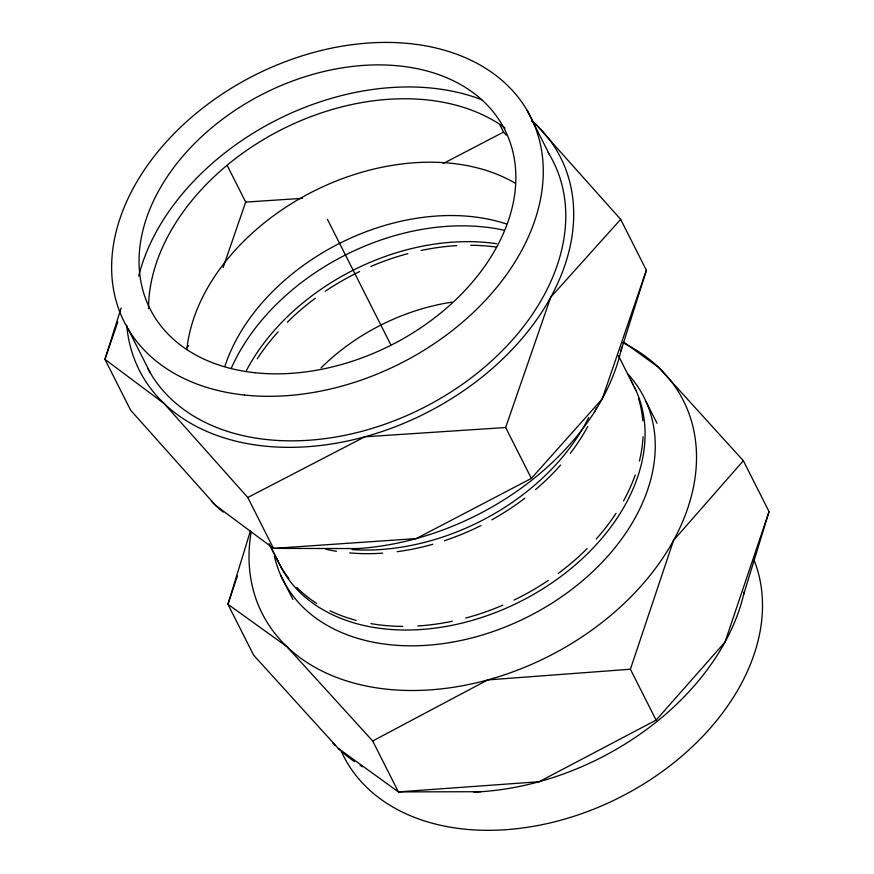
<?xml version="1.0" encoding="UTF-8"?>
<svg xmlns="http://www.w3.org/2000/svg" width="874" height="874" viewBox="0 0 874 874"><rect width="100%" height="100%" fill="white"/><g stroke="black" fill="none" stroke-linecap="round" stroke-linejoin="round"><path stroke-width="1.31" d="M250.499 530.638L227.928 604.273L253.635 655.172L338.304 748.45A235.98 167.447 -26.8 0 0 354.494 761.647M743.708 594.298L769.054 511.629L743.348 460.729L658.668 367.451L623.938 342.28M121.136 307.976L104.946 359.334L130.652 410.223L215.485 505.292L273.486 548.391L357.99 548.577M620.879 351.151L646.389 270.263L620.671 219.374L535.849 124.305A235.969 167.437 -26.8 0 0 532.08 120.831M237.422 576.021L227.928 604.273L286.891 646.651L372.685 740.988L398.391 791.888L480.809 791.724M338.304 748.45L398.391 791.888L539.105 781.727L656.101 720.121L630.394 669.222L673.57 540.34L743.348 460.729M769.054 511.629L724.994 642.128L656.101 720.121M117.772 322.003L104.946 359.334L164.061 403.504L247.779 497.503L273.486 548.391L416.275 538.581L531.359 478.417L602.175 398.981L646.389 270.263M223.132 267.477L245.692 202.08L227.327 165.721M531.359 478.417L505.642 427.517L550.751 297.182L620.671 219.374M186.053 348.584L188.773 345.547M372.685 740.988L487.681 679.939L630.394 669.222M443.096 163.58L503.555 132.094L506.254 135.131M247.779 497.503L364.862 436.792L505.642 427.517M245.692 202.08L302.546 198.332M531.468 121.049L535.849 124.305M527.022 110.179L549.517 154.72M646.05 401.592L656.964 423.202M618.289 355.434L636.043 390.569M499.873 124.829L503.555 132.094M327.455 219.363L390.744 344.651M270.011 545.31L277.976 561.064A198.343 140.736 -26.8 0 0 517.091 603.126A198.343 140.736 -26.8 0 0 634.371 387.029M269.039 543.628L278.227 561.807M280.816 575.496L292.943 599.509M127.899 328.548L150.394 373.078M321.031 367.888A174.855 124.075 -26.8 0 1 452.066 302.142M638.533 398.435A198.343 140.736 -26.8 0 1 642.827 420.689M643.067 436.727A198.343 140.736 -26.8 0 1 639.407 461.057M635.256 474.943A198.343 140.736 -26.8 0 1 623.523 500.922M616.061 513.289A198.343 140.736 -26.8 0 1 596.243 538.996M587.099 548.654A198.343 140.736 -26.8 0 1 558.257 573.42M548.304 580.434A198.343 140.736 -26.8 0 1 514.032 600.077M502.845 605.169A198.343 140.736 -26.8 0 1 465.656 618.06M452.339 621.228A198.343 140.736 -26.8 0 1 417.772 625.97M402.739 626.385A198.343 140.736 -26.8 0 1 370.991 623.632M356.199 620.398A198.343 140.736 -26.8 0 1 329.979 610.773M316.65 603.377A198.343 140.736 -26.8 0 1 296.865 587.503M288.868 578.468A198.343 140.736 -26.8 0 1 276.523 558.278M630.908 380.256A198.343 140.736 -26.8 0 1 633.268 384.91M588.683 417.499A198.343 140.736 -26.8 0 1 352.08 549.604M246.424 370.478A198.343 140.736 -26.8 0 1 496.661 243.737M231.228 368.336A202.309 143.555 -26.8 0 1 503.97 230.201M186.85 349.567A202.309 143.555 -26.8 0 1 313.045 191.493A202.309 143.555 -26.8 0 1 515.289 183.223M548.162 152.48A227.601 161.493 -26.8 0 1 430.369 404.094A227.601 161.493 -26.8 0 1 147.75 368.358M138.693 276.086A227.601 161.493 -26.8 0 1 481.716 99.723M621.785 347.087A235.969 167.437 -26.8 0 1 355.226 548.73M223.241 512.12A235.969 167.437 -26.8 0 1 211.672 501.468M148.536 308.566A212.426 150.732 -26.8 0 1 281.756 129.483A212.426 150.732 -26.8 0 1 505.117 128.052M536.407 124.84A235.969 167.437 -26.8 0 1 421.672 415.226A235.969 167.437 -26.8 0 1 126.719 325.27M224.924 366.239A193.132 137.043 -26.8 0 1 506.144 223.864M744.32 591.589A235.98 167.447 -26.8 0 1 473.883 792.095M362.404 766.782A235.98 167.447 -26.8 0 1 360.099 765.362M335.419 745.598A235.98 167.447 -26.8 0 1 332.623 742.66M658.668 367.451A235.98 167.447 -26.8 0 1 523.209 667.889A235.98 167.447 -26.8 0 1 251.078 532.452M622.616 342.597A235.98 167.447 -26.8 0 1 658.111 366.916M753.912 559.731A227.601 161.493 -26.8 0 1 610.467 801.917A227.601 161.493 -26.8 0 1 341.625 752.022M596.56 407.535A198.343 140.736 -26.8 0 1 594.473 412.594M587.798 426.37A198.343 140.736 -26.8 0 1 570.252 453.344M560.605 465.044A198.343 140.736 -26.8 0 1 535.511 489.626M524.804 498.246A198.343 140.736 -26.8 0 1 491.778 519.855M480.908 525.591A198.343 140.736 -26.8 0 1 444.462 540.7M432.87 544.262A198.343 140.736 -26.8 0 1 397.146 551.68M382.681 553.144A198.343 140.736 -26.8 0 1 349.687 552.914M336.424 551.276A198.343 140.736 -26.8 0 1 325.849 549.254M257.24 358.832A198.343 140.736 -26.8 0 1 278.107 331.836M287.317 322.211A198.343 140.736 -26.8 0 1 315.361 298.231M325.281 291.239A198.343 140.736 -26.8 0 1 359.629 271.563M370.74 266.494A198.343 140.736 -26.8 0 1 407.863 253.635M421.06 250.477A198.343 140.736 -26.8 0 1 456.785 245.638M470.66 245.277A198.343 140.736 -26.8 0 1 496.541 247.091M627.445 373.58A202.309 143.555 -26.8 0 1 530.66 615.394A202.309 143.555 -26.8 0 1 274.403 556.312M244.425 395.037A227.601 161.493 -26.8 0 0 541.487 149.946A227.601 161.493 -26.8 0 0 196.464 113.117A227.601 161.493 -26.8 0 0 244.425 395.037M254.968 372.728A198.704 140.987 -26.8 0 0 514.305 158.762A198.704 140.987 -26.8 0 0 213.103 126.61A198.704 140.987 -26.8 0 0 254.968 372.728"/></g></svg>
